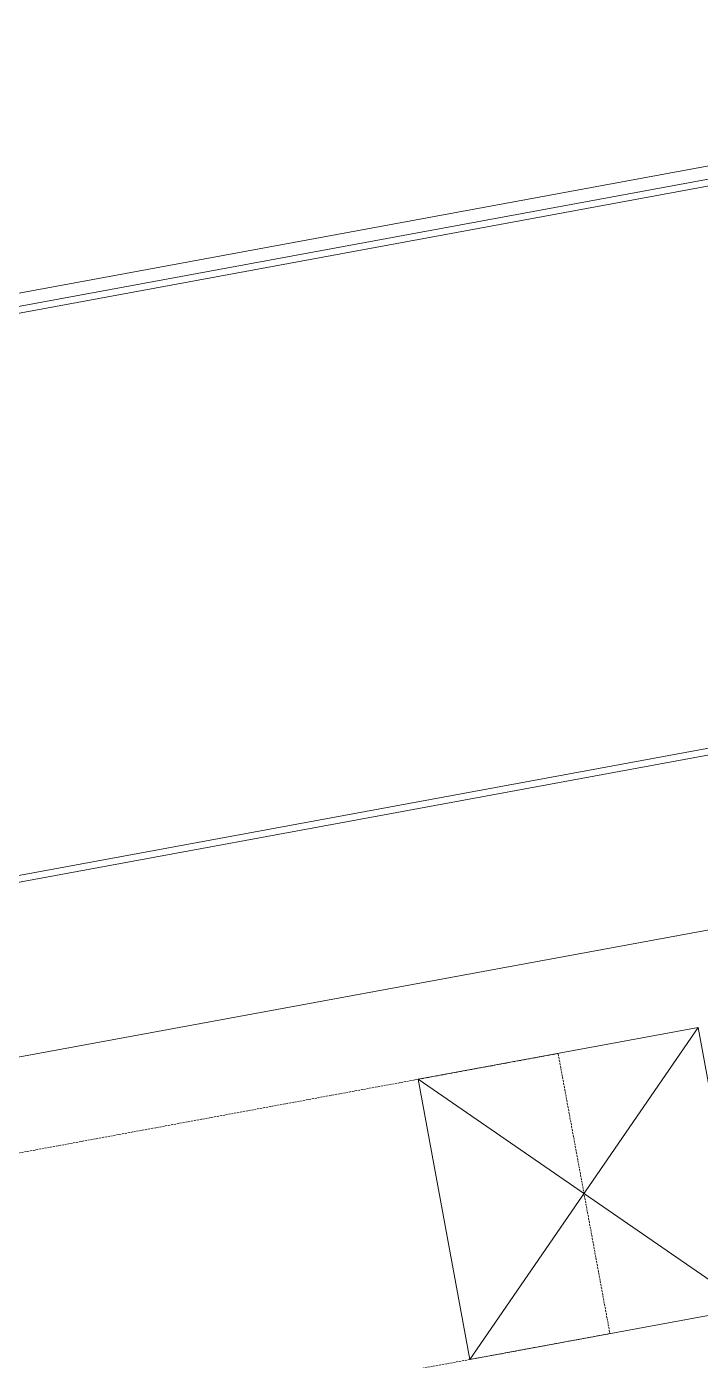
# Model space of a CAD drawing. Header units: millimetres. Extents: x -159872 to 386485, y -250577 to 158966.
# Drawn here: x 177893.5 to 177964.8, y 3571.5 to 3712.8 of the extents above; entities that cross this region are included whole.
import ezdxf

# ---------------------------------------------------------------- set-up
doc = ezdxf.new("R2010")
doc.units = ezdxf.units.MM
doc.linetypes.add('DGN Style 3', pattern=[0.293518, 0.209656, -0.083862])
doc.layers.get('0').update_dxf_attribs({"lineweight": 25})
doc.layers.add('LDS-equipment-kitchen equipment', color=3, linetype='Continuous', lineweight=13)

# ---------------------------------------------------------------- blocks, each defined once
blk = doc.blocks.new('Group-199')
at = {"layer": 'LDS-equipment-kitchen equipment', "lineweight": 5}
blk.add_line((117291.12, 40064.28), (117266.91, 40029.11), dxfattribs=at)
at = {"layer": 'LDS-equipment-kitchen equipment', "linetype": 'Continuous', "lineweight": 5, "flags": 128}
blk.add_lwpolyline([(116919.93, 38328.06), (117608.31, 38455.12), (117308.8, 40077.71), (116620.43, 39950.65), (116919.93, 38328.06)], dxfattribs=at)
at = {"layer": 'LDS-equipment-kitchen equipment', "lineweight": 5, "flags": 128}
blk.add_lwpolyline([(117296.6, 40034.59), (117291.12, 40064.28), (117261.43, 40058.8), (117266.91, 40029.11), (117296.6, 40034.59), (117261.43, 40058.8)], dxfattribs=at)
at = {"layer": 'LDS-equipment-kitchen equipment', "linetype": 'DGN Style 3', "lineweight": 5, "flags": 128}
blk.add_lwpolyline([(117276.27, 40061.54), (116803.98, 39974.36), (116809.47, 39944.67), (117281.76, 40031.85), (117276.27, 40061.54)], dxfattribs=at)
blk = doc.blocks.new('A$C73be1ed8')
at = {"transparency": 33554687}
for points in [[(674.3, 1476.38, 0), (674.3, 689.84, 0)], [(675, 1476.38, 0), (675, 689.84, 0)], [(613.6, 709.34, 0), (613.6, 1409.38, 0)], [(615, 1410.08, 0), (615, 703.24, 0)], [(615.7, 1410.08, 0), (615.7, 703.24, 0)]]:
    blk.add_polyline3d(points, dxfattribs=at)

msp = doc.modelspace()

# ---------------------------------------------------------------- block references
at = {"layer": 'LDS-equipment-kitchen equipment', "xscale": -1, "rotation": 100.4582459913295}
msp.add_blockref('A$C73be1ed8', (178631.73576, 4445.00837, 0), dxfattribs=at)
at = {"layer": 'LDS-equipment-kitchen equipment'}
msp.add_blockref('Group-199', (60673.51323, -36457.51522), dxfattribs=at)

doc.saveas('drawing.dxf')
